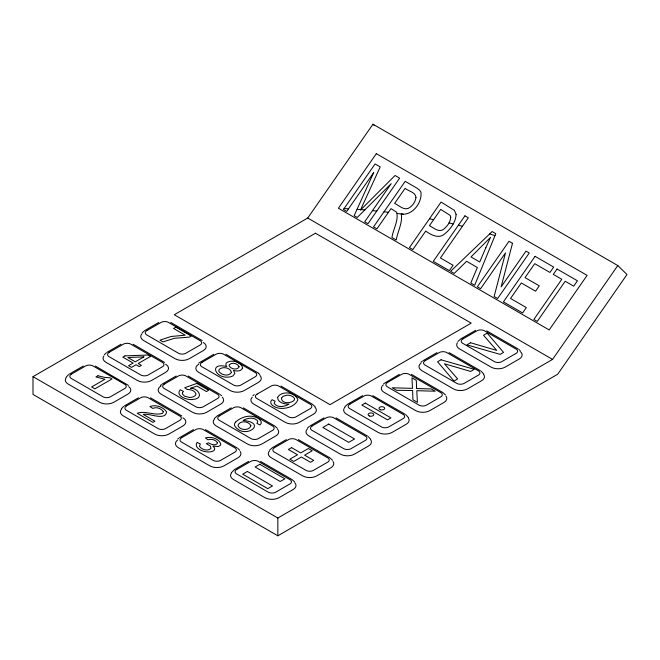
<?xml version="1.0" encoding="UTF-8"?>
<svg xmlns="http://www.w3.org/2000/svg" width="660" height="660" viewBox="0 0 660 660"><rect width="100%" height="100%" fill="white"/><g stroke="black" fill="none" stroke-linecap="round" stroke-linejoin="round"><path stroke-width="0.99" d="M66.132 377.297L68.557 374.608M231.371 472.7L234.556 469.507L248.564 461.422M307.725 218.039L372.95 124.204L617.793 265.559L627 274.502L557.683 374.236L277.843 535.796L33 394.441L33 376.654L307.725 218.039L552.568 359.403L617.793 265.559M104.28 354.824L106.309 352.811M121.605 408.424L123.635 406.411M214.442 418.423L217.231 415.907L231.239 407.822M344.875 406.717L347.663 404.2L362.546 395.678M457.908 341.459L460.696 338.943L475.571 330.421M142.222 332.731L144.746 330.553L158.755 322.468M269.783 449.881L272.308 447.711L286.316 439.618M307.461 428.126L309.226 426.459M489.712 233.904L492.112 231.528L495.776 233.648L474.664 285.268L470.778 283.033L477.361 267.506L466.603 261.294L454.195 273.454L450.574 271.367L489.712 233.904L494.959 235.653M252.912 395.711L254.149 394.655M421.022 362.249L422.26 361.201M235.587 422.078C240.908 417.128 249.092 414.48 256.055 417.392C259 418.209 263.695 422.152 259.982 424.974L256.897 423.398L257.796 421.608L257.227 420.412C253.333 416.848 247.228 418.003 243.061 420.453C268.653 422.788 244.513 440.435 234.77 425.972A9.281 5.362 0 0 1 235.587 422.087M160.446 385.374L161.386 384.607M177.771 438.974L178.712 438.207M383.633 383.716L399.349 374.36M198.759 363.074L213.84 354.272M69.316 374.104L83.325 366.019M107.069 352.308L121.077 344.223M124.393 405.908L138.402 397.815M162.154 384.112L176.162 376.018M179.479 437.704L193.487 429.619M309.986 425.956L323.994 417.871M423.019 360.698L437.027 352.613M33 376.654L277.843 518.017L552.568 359.403M403.409 214.252C413.812 213.947 422.12 201.968 420.973 192.175L419.405 189.989L416.592 187.935L405.182 181.343L373.535 226.883L376.942 228.847L390.992 208.626L396.685 212.223C398.772 220.671 393.137 229.21 391.933 237.501L396.214 239.976C397.741 231.355 402.806 222.816 401.255 213.857L403.409 214.252L397.114 213.469M344.083 208.568L348.505 208.816M357.043 209.311L364.823 209.905M372.463 210.623L376.777 211.035M384.046 211.753L388.418 212.33M429.47 218.773L433.636 219.648M449.023 222.898L453.189 223.938M458.386 225.233L462.454 226.248M372.826 395.678L405.108 414.249M486.733 330.858L518.141 348.991M449.056 352.613L480.463 370.747M411.378 374.36L442.786 392.502L445.574 395.01M170.783 322.468L202.191 340.601M225.86 354.272L258.035 372.908M280.937 386.067L312.353 404.2L315.142 406.717M336.022 417.871L367.43 436.004M133.106 344.223L164.513 362.356M188.182 376.018L219.599 394.16M243.26 407.822L274.675 425.956L277.2 428.126M298.345 439.618L329.752 457.76L332.541 460.276M95.345 366.019L128.469 385.423M150.43 397.815L181.838 415.957M205.507 429.619L236.923 447.752M260.584 461.422L292 479.556L294.525 481.726M518.9 349.495L520.138 350.542M481.222 371.25L483.648 373.939M405.867 414.752L408.292 417.442M368.189 436.507L370.615 439.197M220.358 394.655L221.595 395.711M237.683 448.255L239.704 450.268M258.34 373.114L259.801 374.575M372.95 124.204L374.36 125.581M277.843 518.017L277.843 535.796M121.712 408.969A9.958 5.75 0 0 0 123.296 415.907L154.778 434.082A9.958 5.75 0 0 0 168.861 434.082L182.935 425.956A9.958 5.75 0 0 0 182.935 417.821M333.011 461.488A9.958 5.75 0 0 1 330.85 467.758L316.775 475.885A9.958 5.75 0 0 1 302.692 475.885L271.21 457.71A9.958 5.75 0 0 1 269.626 450.772M294.682 482.617A9.958 5.75 0 0 1 293.098 489.555L279.015 497.681A9.958 5.75 0 0 1 264.94 497.681L233.459 479.507A9.958 5.75 0 0 1 231.297 473.245M315.034 407.261A9.958 5.75 0 0 1 313.45 414.2L299.368 422.334A9.958 5.75 0 0 1 285.293 422.334L253.811 404.151A9.958 5.75 0 0 1 252.227 397.221M408.367 417.986A9.958 5.75 0 0 1 406.205 424.248L392.131 432.374A9.958 5.75 0 0 1 378.048 432.374L346.566 414.2A9.958 5.75 0 0 1 343.992 408.647M344.413 407.938A9.958 5.75 0 0 1 344.982 407.261M165.611 364.229A9.958 5.75 0 0 1 165.611 372.355L151.536 380.482A9.958 5.75 0 0 1 137.453 380.482L105.971 362.307A9.958 5.75 0 0 1 103.818 356.045M520.096 351.425A9.958 5.75 0 0 1 519.238 358.99L505.164 367.117A9.958 5.75 0 0 1 491.081 367.117L459.599 348.942A9.958 5.75 0 0 1 457.438 342.68M483.722 374.484A9.958 5.75 0 0 1 481.561 380.746L467.486 388.872A9.958 5.75 0 0 1 453.404 388.872L421.921 370.697A9.958 5.75 0 0 1 421.063 363.132M259.949 375.466A9.958 5.75 0 0 1 258.373 382.404L244.291 390.53A9.958 5.75 0 0 1 230.208 390.53L198.726 372.355A9.958 5.75 0 0 1 198.726 364.229M66.058 377.842A9.958 5.75 0 0 0 68.219 384.103L99.701 402.278A9.958 5.75 0 0 0 113.776 402.278L127.858 394.152A9.958 5.75 0 0 0 128.716 386.587M240.174 451.489A9.958 5.75 0 0 1 238.021 457.751L223.938 465.877A9.958 5.75 0 0 1 209.863 465.877L178.381 447.703A9.958 5.75 0 0 1 177.515 440.146M370.689 439.741A9.958 5.75 0 0 1 368.527 446.003L354.453 454.13A9.958 5.75 0 0 1 340.37 454.13L308.888 435.955A9.958 5.75 0 0 1 307.304 429.016M203.288 342.474A9.958 5.75 0 0 1 203.288 350.6L189.214 358.726A9.958 5.75 0 0 1 175.131 358.726L143.649 340.552A9.958 5.75 0 0 1 142.065 333.613M223.525 399.341A9.958 5.75 0 0 1 220.696 404.151L206.613 412.286A9.958 5.75 0 0 1 192.53 412.286L161.056 394.111A9.958 5.75 0 0 1 161.056 385.976M222.272 397.221A9.958 5.75 0 0 1 223.27 398.607M446.044 396.231A9.958 5.75 0 0 1 443.883 402.501L429.808 410.627A9.958 5.75 0 0 1 415.726 410.627L384.244 392.452A9.958 5.75 0 0 1 381.67 386.9M382.09 386.183A9.958 5.75 0 0 1 383.386 384.887M278.347 430.403A9.958 5.75 0 0 1 275.773 435.955L261.69 444.081A9.958 5.75 0 0 1 247.615 444.081L216.133 425.906A9.958 5.75 0 0 1 214.549 418.968M277.357 429.016A9.958 5.75 0 0 1 277.934 429.693M163.185 411.502L163.168 412.582L162.327 413.424C154.143 415.874 145.349 410.338 137.231 413.275L152.938 422.35L154.951 421.187L143.294 414.455C149.135 412.846 164.777 421.146 166.658 412.087C163.35 406.915 155.76 404.283 149.952 406.568L152.732 408.424C156.288 406.684 161.106 408.26 163.185 411.502M416.542 385.951L416.485 388.534L431.211 388.938L435.163 391.215L416.79 390.679L417.409 402.336L412.912 399.737L412.632 390.522L396.586 390.308L392.213 387.783L412.483 388.352L411.972 377.834L416.303 380.333L416.542 385.951M217.363 442.604L217.338 443.561C214.987 446.16 210.977 444.213 208.486 442.843L206.357 443.693L210.268 445.954L211.01 448.387C207.867 451.564 201.787 449.716 199.485 446.366L200.285 443.924L197.093 442.398C192.34 449.839 209.995 454.897 214.385 450.054L214.723 448.849L214.211 447.521L212.866 446.135L218.287 446.548L220.423 445.302L220.82 444.32C219.079 438.446 210.928 436.285 205.433 437.918L207.991 439.816C211.216 438.677 215.49 439.593 217.363 442.604M281.432 398.161C282.001 407.36 303.245 400.455 290.433 395.554A7.095 4.092 0 0 0 286.555 395.249L283.066 396.33L281.432 398.161M277.613 397.337C277.563 402.732 284.732 404.266 289.039 404.093C284.716 406.774 277.472 408.127 274.123 403.342L275.113 401.197L272.101 399.704C267.671 403.441 274.651 407.509 278.149 408.037C285.145 409.447 295.094 406.816 297.866 399.803C295.449 392.106 281.803 390.283 277.613 397.337M456.101 214.335C455.812 222.032 450.739 228.805 445.038 233.615C439.18 239.299 431.12 235.034 425.7 231.058L412.838 249.579L409.431 247.607L441.078 202.067L454.402 210.367L456.101 214.335M250.891 425.749C249.414 430.955 239.638 430.551 237.996 425.535C239.506 420.131 249.001 420.989 250.891 425.749M182.498 392.634L182.383 393.871L184.478 396.115L189.313 397.444A5.808 3.349 0 0 0 193.058 396.866L195.005 395.744A5.247 3.028 0 0 0 195.896 393.707C194.626 390.415 190.402 389.45 187.209 389.483L184.75 387.742L196.82 383.427L208.642 390.25L206.415 391.545L196.927 386.067L190.534 388.278C198.883 388.146 204.361 398.755 192.918 399.407C187.918 400.554 174.834 396.115 180.221 389.755L183.496 391.405L182.498 392.634M450.739 217.14C450.557 221.991 447.298 226.198 443.726 229.21C439.007 232.955 433.587 227.791 429.437 225.687L440.748 209.41L450.227 215.449L450.739 217.14M238.994 366.506L238.829 367.562C236.197 370.276 230.736 369.064 229.102 365.805L229.292 364.757C231.907 362.076 237.41 363.214 238.994 366.506M415.973 197.546C415.346 202.15 412.269 206.365 408.119 208.444C403.046 210.152 398.896 205.177 394.622 203.412L405.091 188.339C408.433 191.251 415.734 192.126 415.973 197.546M512.49 243.301L501.154 286.852L526.004 251.097L529.27 252.986L497.623 298.526L494.126 296.505L505.486 252.92L480.612 288.7L477.345 286.82L509 241.279L512.49 243.301M242.641 367.917C241.477 371.58 236.453 371.374 233.467 370.4L234.91 373.411L232.947 375.87A7.012 4.051 0 0 1 228.426 377.075C215.226 378.576 208.42 362.109 226.801 366.548L225.885 365.252L226.124 363.074C231.025 359.098 241.172 361.606 242.641 367.917M231.404 372.405C229.02 376.703 221.909 375.251 219.219 371.885A5.445 3.143 0 0 1 219.475 369.196C222.931 366.284 230.554 367.595 231.404 372.405M485.801 247.822L479.721 261.987L471.001 256.954L490.537 237.328L485.801 247.822M373.659 172.631L354.156 215.696L357.225 217.47L391.19 183.67L364.7 221.785L367.983 223.682L399.638 178.142L395.051 175.494L360.426 210.136L380.201 166.922L375.078 163.96L343.431 209.5L346.714 211.398L373.659 172.631M376.324 153.673L338.399 208.238L549.194 329.934L587.119 275.368L376.324 153.673M464.92 215.837L433.265 261.368L449.344 270.658L453.082 265.279L440.41 257.961L468.328 217.8L464.92 215.837M535.062 256.327L503.415 301.867L522.613 312.955L526.35 307.585L510.551 298.46L521.326 282.959L535.565 291.184L539.278 285.838L525.038 277.621L534.732 263.67L549.937 272.448L553.674 267.069L535.062 256.327M557.04 269.016L553.303 274.395L561.784 279.287L533.866 319.457L537.273 321.42L565.191 281.251L573.705 286.168L577.434 280.797L557.04 269.016M71.519 374.072L70.95 374.443A5.428 3.135 0 0 0 70.95 378.254L103.438 397.015A5.428 3.135 0 0 0 110.038 397.015L125.119 388.303A5.428 3.135 0 0 0 125.119 384.491L92.639 365.739A5.428 3.135 0 0 0 86.031 365.739L71.519 374.072M109.271 352.275L108.71 352.646A5.428 3.135 0 0 0 108.71 356.458L141.19 375.21A5.428 3.135 0 0 0 147.799 375.21L162.88 366.506A5.428 3.135 0 0 0 162.88 362.695L130.391 343.942A5.428 3.135 0 0 0 123.791 343.942L109.271 352.275M146.949 330.52L146.388 330.891A5.428 3.135 0 0 0 146.388 334.711L178.868 353.463A5.428 3.135 0 0 0 185.476 353.463L200.557 344.751A5.428 3.135 0 0 0 200.557 340.939L168.069 322.187A5.428 3.135 0 0 0 161.469 322.187L146.949 330.52M126.596 405.867L126.035 406.246A5.428 3.135 0 0 0 126.035 410.058L158.515 428.81A5.428 3.135 0 0 0 165.124 428.81L180.205 420.106A5.428 3.135 0 0 0 180.205 416.287L147.716 397.534A5.428 3.135 0 0 0 141.116 397.534L126.596 405.867M164.356 384.07L163.787 384.45A5.428 3.135 0 0 0 163.787 388.261L196.267 407.014A5.428 3.135 0 0 0 202.876 407.014L217.957 398.31A5.428 3.135 0 0 0 217.957 394.49L185.476 375.738A5.428 3.135 0 0 0 178.868 375.738L164.356 384.07M202.034 362.323L201.465 362.695A5.428 3.135 0 0 0 201.465 366.506L233.945 385.258A5.428 3.135 0 0 0 240.553 385.258L255.635 376.555A5.428 3.135 0 0 0 255.635 372.743L223.154 353.983A5.428 3.135 0 0 0 216.546 353.983L202.034 362.323M181.681 437.671L181.112 438.042A5.428 3.135 0 0 0 181.112 441.853L213.592 460.614A5.428 3.135 0 0 0 220.201 460.614L235.282 451.902A5.428 3.135 0 0 0 235.282 448.09L202.801 429.338A5.428 3.135 0 0 0 196.193 429.338L181.681 437.671M219.434 415.874L218.864 416.245A5.428 3.135 0 0 0 218.864 420.057L251.353 438.817A5.428 3.135 0 0 0 257.953 438.817L273.034 430.106A5.428 3.135 0 0 0 273.034 426.294L240.553 407.542A5.428 3.135 0 0 0 233.945 407.542L219.434 415.874M257.111 394.119L256.542 394.49A5.428 3.135 0 0 0 256.542 398.31L289.03 417.062A5.428 3.135 0 0 0 295.63 417.062L310.712 408.358A5.428 3.135 0 0 0 310.712 404.539L278.231 385.786A5.428 3.135 0 0 0 271.623 385.786L257.111 394.119M236.758 469.474L236.189 469.846A5.428 3.135 0 0 0 236.189 473.657L268.678 492.409A5.428 3.135 0 0 0 275.286 492.409L290.359 483.706A5.428 3.135 0 0 0 290.359 479.894L257.878 461.134A5.428 3.135 0 0 0 251.27 461.134L236.758 469.474M274.51 447.67L273.95 448.049A5.428 3.135 0 0 0 273.95 451.861L306.43 470.613A5.428 3.135 0 0 0 313.038 470.613L328.119 461.909A5.428 3.135 0 0 0 328.119 458.089L295.63 439.337A5.428 3.135 0 0 0 289.03 439.337L274.51 447.67M312.188 425.923L311.627 426.294A5.428 3.135 0 0 0 311.627 430.106L344.108 448.858A5.428 3.135 0 0 0 350.716 448.858L365.797 440.154A5.428 3.135 0 0 0 365.797 436.342L333.308 417.59A5.428 3.135 0 0 0 326.708 417.59L312.188 425.923M349.866 404.167L349.305 404.539A5.428 3.135 0 0 0 349.305 408.358L381.785 427.111A5.428 3.135 0 0 0 388.393 427.111L403.474 418.399A5.428 3.135 0 0 0 403.474 414.587L370.986 395.835A5.428 3.135 0 0 0 364.386 395.835L349.866 404.167M387.544 382.412L386.983 382.792A5.428 3.135 0 0 0 386.983 386.603L419.463 405.355A5.428 3.135 0 0 0 426.071 405.355L441.152 396.652A5.428 3.135 0 0 0 441.152 392.832L408.664 374.08A5.428 3.135 0 0 0 402.064 374.08L387.544 382.412M425.221 360.665L424.66 361.036A5.428 3.135 0 0 0 424.66 364.848L457.141 383.6A5.428 3.135 0 0 0 463.749 383.6L478.83 374.897A5.428 3.135 0 0 0 478.83 371.085L446.341 352.325A5.428 3.135 0 0 0 439.741 352.325L425.221 360.665M462.899 338.91L462.338 339.281A5.428 3.135 0 0 0 462.338 343.093L494.818 361.853A5.428 3.135 0 0 0 501.427 361.853L516.508 353.141A5.428 3.135 0 0 0 516.508 349.33L484.019 330.577A5.428 3.135 0 0 0 477.411 330.577L462.899 338.91M315.48 233.219L174.289 314.738L330.008 404.646L471.199 323.128L315.48 233.219M124.971 355.872L122.826 357.109L133.138 363.066L128.584 365.689L131.505 367.381L136.059 364.749L139.268 366.605L141.413 365.368L138.204 363.512L150.529 356.4L148.145 355.022L124.971 355.872M175.865 327.129L173.572 328.457L185.212 335.181L171.097 336.484L159.951 340.164L162.954 341.897L174.322 338.316L189.395 337.095L191.26 336.014L175.865 327.129M97.936 375.779L95.915 376.951L104.965 379.261L91.633 386.958L94.9 388.839L112.002 378.964L109.898 377.751L104.717 377.388L97.936 375.779M143.855 356.878L135.283 361.828L127.842 357.53L143.855 356.878M328.729 424.075L322.864 427.465L348.686 442.373L354.56 438.983L328.729 424.075M365.269 403.078L361.845 405.05L387.502 419.867L390.926 417.887L365.269 403.078M247.376 471.454L242.682 474.16L267.803 488.664L272.489 485.958L247.376 471.454M259.792 464.285L255.098 466.991L280.219 481.495L284.905 478.789L259.792 464.285M441.02 359.791L437.588 361.771L453.989 381.034L457.644 378.923L444.436 363.767L470.621 371.432L474.276 369.32L441.02 359.791M470.547 342.746L466.884 344.858L500.14 354.387L503.572 352.407L487.179 333.143L483.516 335.255L496.733 350.411L470.547 342.746M291.588 447.637L288.379 449.493L297.512 454.765L289.839 459.195L293.725 461.439L301.405 457.009L310.53 462.281L313.739 460.424L304.606 455.161L312.229 450.755L308.335 448.511L300.721 452.909L291.588 447.637M380.399 409.753A2.854 1.65 0 0 0 384.681 408.325A2.854 1.65 0 0 0 380.399 406.906A2.854 1.65 0 0 0 380.399 409.753M369.517 416.039A2.854 1.65 0 0 0 373.799 414.612A2.854 1.65 0 0 0 369.517 413.185A2.854 1.65 0 0 0 369.517 416.039"/></g></svg>
